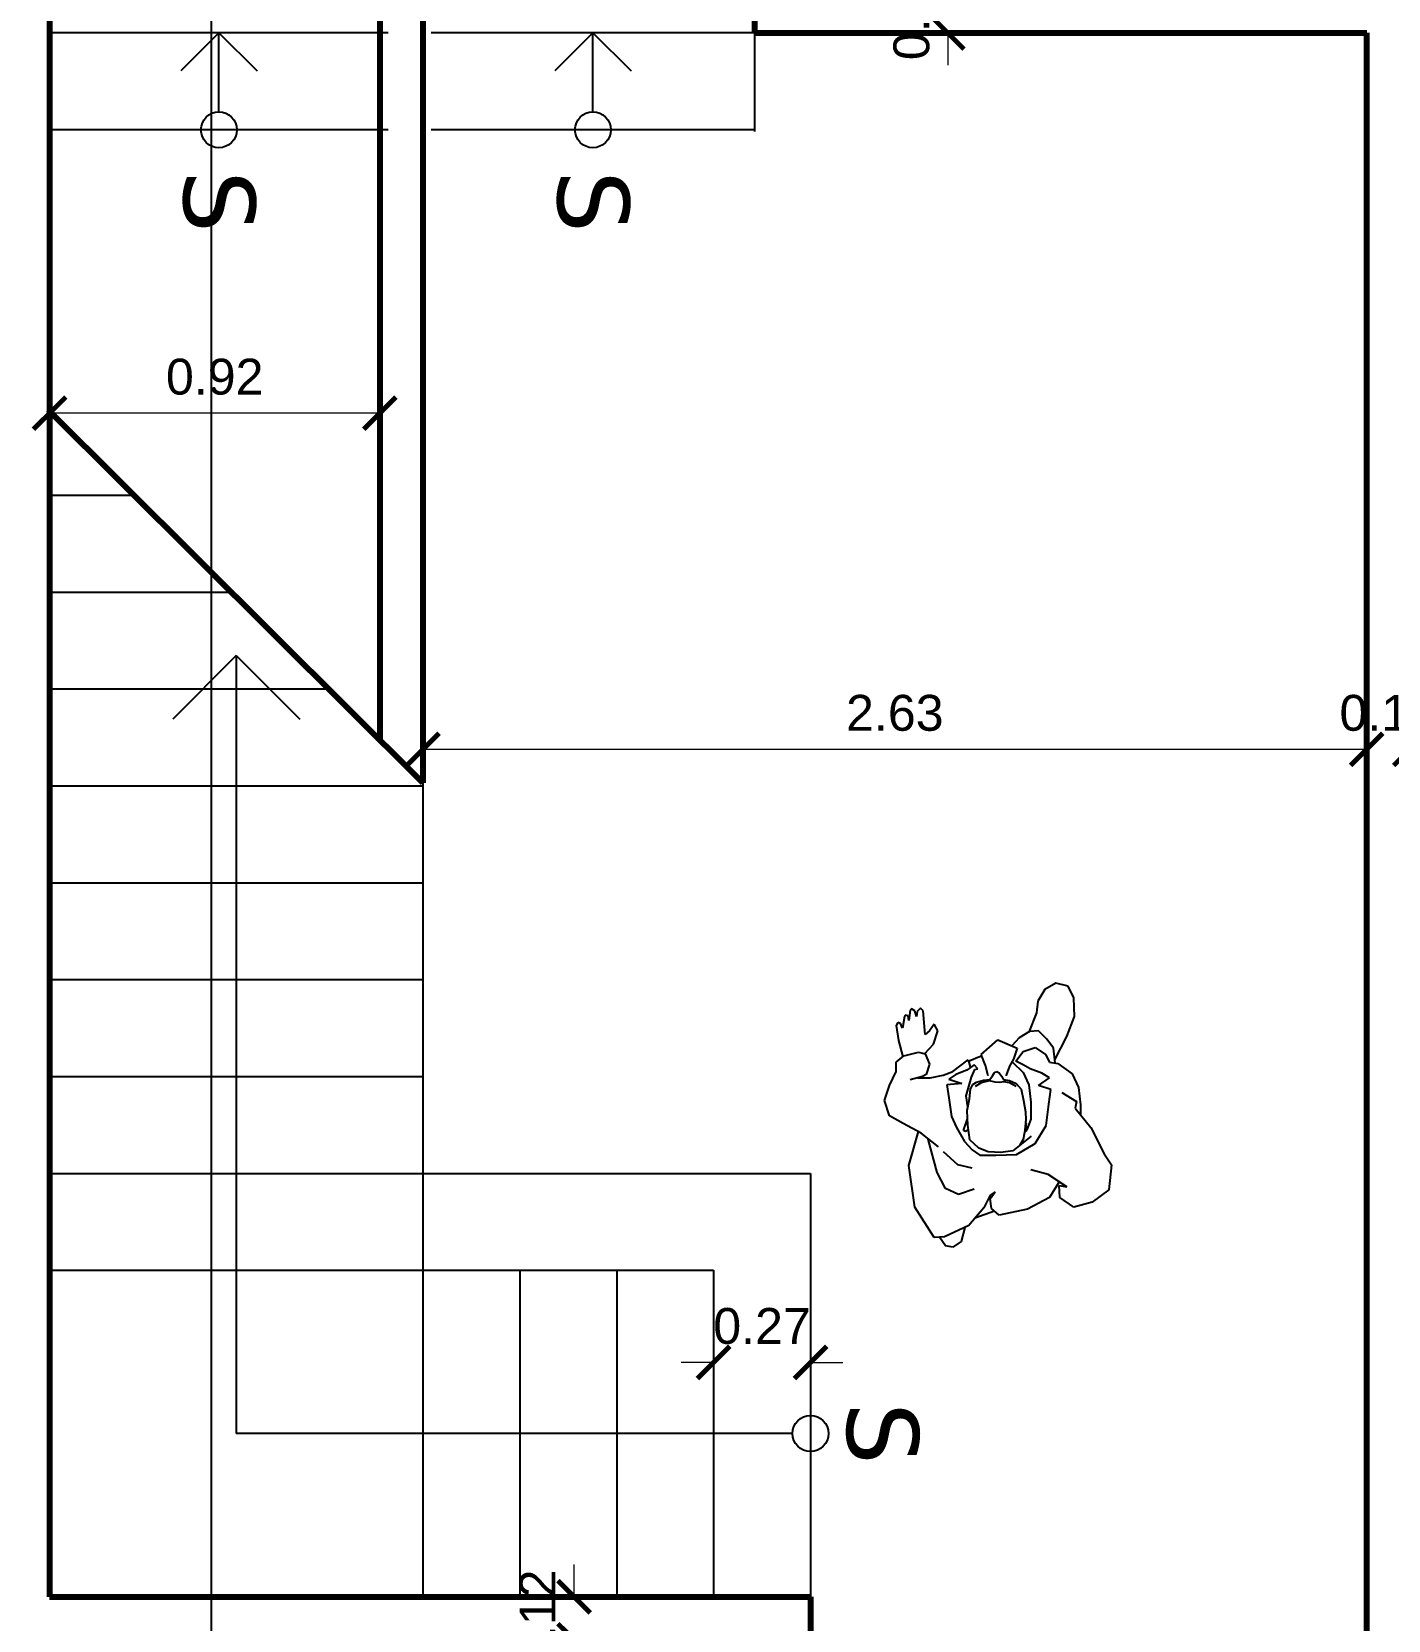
# Model space of a CAD drawing. Header units: inches. Extents: x 20.7 to 104.8, y 84.5 to 143.9.
# Drawn here: x 27.138 to 30.917, y 114.438 to 118.866 of the extents above; entities that cross this region are included whole.
import ezdxf

# ---------------------------------------------------------------- set-up
doc = ezdxf.new("R2010")
doc.units = ezdxf.units.IN
doc.header["$MEASUREMENT"] = 0
doc.linetypes.add('CONTINUA', pattern=[0])
for name, color, linetype in [('Cotas', 60, 'Continuous'), ('Flecha', 6, 'Continuous'), ('Gradas', 3, 'Continuous'), ('Linea de corte', 30, 'Continuous'), ('Personas', 241, 'Continuous')]:
    doc.layers.add(name, color=color, linetype=linetype)
doc.layers.add('Paredes', color=5, linetype='Continuous', lineweight=80)
doc.styles.get("Standard").update_dxf_attribs({"font": 'arial.ttf'})
doc.dimstyles.new('Cotas', dxfattribs={"dimtxt": 0.1, "dimasz": 0.09, "dimexe": 0.2, "dimexo": 0.4, "dimgap": 0.05, "dimtad": 1, "dimzin": 0, "dimdsep": 46, "dimtxsty": 'Standard', "dimblk": 'ARCHTICK', "dimcen": 0.09, "dimse1": 1, "dimse2": 1, "dimclrd": 60, "dimclre": 256, "dimadec": 0, "dimazin": 0, "dimtfac": 1, "dimtix": 1, "dimtofl": 0, "dimtmove": 1, "dimatfit": 3, "dimfxl": 0, "dimtolj": 1, "dimtzin": 0, "dimlwd": 9, "dimarcsym": 0})

# ---------------------------------------------------------------- blocks, each defined once
blk = doc.blocks.new('_ArchTick')
at = {"color": 0, "linetype": 'ByBlock', "const_width": 0.15}
blk.add_lwpolyline([(-0.5, -0.5), (0.5, 0.5)], dxfattribs=at)
blk = doc.blocks.new('*D375')
at = {"layer": 'Cotas', "color": 60, "linetype": 'CONTINUA', "lineweight": 9, "transparency": 16777216}
blk.add_line((28.1077, 117.8028), (27.1877, 117.8028), dxfattribs=at)
at = {"layer": 'Defpoints', "color": 0, "transparency": 16777216}
for p in [(27.1877, 117.8028), (27.1877, 117.7971), (28.1077, 117.7971)]:
    blk.add_point(p, dxfattribs=at)
at = {"layer": 'Cotas', "color": 60, "lineweight": 9, "transparency": 16777216, "xscale": 0.09, "yscale": 0.09, "zscale": 0.09, "rotation": 180}
blk.add_blockref('_ArchTick', (27.1877, 117.8028), dxfattribs=at)
at = {"layer": 'Cotas', "color": 60, "lineweight": 9, "transparency": 16777216, "xscale": 0.09, "yscale": 0.09, "zscale": 0.09}
blk.add_blockref('_ArchTick', (28.1077, 117.8028), dxfattribs=at)
at = {"layer": 'Cotas', "color": 0, "transparency": 16777216, "insert": (27.6477, 117.9038), "char_height": 0.1, "attachment_point": 5}
blk.add_mtext('\\A1;0.92', dxfattribs=at)
blk = doc.blocks.new('*D376')
at = {"layer": 'Cotas', "color": 60, "linetype": 'CONTINUA', "lineweight": 9, "transparency": 16777216}
blk.add_line((30.8574, 116.8657), (28.2277, 116.8657), dxfattribs=at)
at = {"layer": 'Defpoints', "color": 0, "transparency": 16777216}
for p in [(28.2277, 116.8657), (28.2277, 116.8657), (30.8574, 116.8657)]:
    blk.add_point(p, dxfattribs=at)
at = {"layer": 'Cotas', "color": 60, "lineweight": 9, "transparency": 16777216, "xscale": 0.09, "yscale": 0.09, "zscale": 0.09, "rotation": 180}
blk.add_blockref('_ArchTick', (28.2277, 116.8657), dxfattribs=at)
at = {"layer": 'Cotas', "color": 60, "lineweight": 9, "transparency": 16777216, "xscale": 0.09, "yscale": 0.09, "zscale": 0.09}
blk.add_blockref('_ArchTick', (30.8574, 116.8657), dxfattribs=at)
at = {"layer": 'Cotas', "color": 0, "transparency": 16777216, "insert": (29.5426, 116.9668), "char_height": 0.1, "attachment_point": 5}
blk.add_mtext('\\A1;2.63', dxfattribs=at)
blk = doc.blocks.new('*D272')
at = {"layer": 'Cotas', "color": 60, "linetype": 'CONTINUA', "lineweight": 9, "transparency": 16777216}
for p, q in [((29.0377, 115.1569), (28.9477, 115.1569)), ((29.3077, 115.1569), (29.3977, 115.1569))]:
    blk.add_line(p, q, dxfattribs=at)
at = {"layer": 'Defpoints', "color": 0, "transparency": 16777216}
for p in [(29.0377, 115.1569), (29.3077, 115.1569), (29.3077, 115.1569)]:
    blk.add_point(p, dxfattribs=at)
at = {"layer": 'Cotas', "color": 60, "lineweight": 9, "transparency": 16777216, "xscale": 0.09, "yscale": 0.09, "zscale": 0.09}
blk.add_blockref('_ArchTick', (29.0377, 115.1569), dxfattribs=at)
at = {"layer": 'Cotas', "color": 60, "lineweight": 9, "transparency": 16777216, "xscale": 0.09, "yscale": 0.09, "zscale": 0.09, "rotation": 180}
blk.add_blockref('_ArchTick', (29.3077, 115.1569), dxfattribs=at)
at = {"layer": 'Cotas', "color": 0, "transparency": 16777216, "insert": (29.1727, 115.258), "char_height": 0.1, "attachment_point": 5}
blk.add_mtext('\\A1;0.27', dxfattribs=at)
blk = doc.blocks.new('*D285')
at = {"layer": 'Cotas', "color": 60, "linetype": 'CONTINUA', "lineweight": 9, "transparency": 16777216}
for p, q in [((28.6488, 114.504), (28.6488, 114.594)), ((28.6488, 114.384), (28.6488, 114.294))]:
    blk.add_line(p, q, dxfattribs=at)
at = {"layer": 'Defpoints', "color": 0, "transparency": 16777216}
for p in [(28.6488, 114.504), (28.6488, 114.504), (28.6488, 114.384)]:
    blk.add_point(p, dxfattribs=at)
at = {"layer": 'Cotas', "color": 60, "lineweight": 9, "transparency": 16777216, "xscale": 0.09, "yscale": 0.09, "zscale": 0.09}
for p, rotation in [((28.6488, 114.504), 270), ((28.6488, 114.384), 90)]:
    blk.add_blockref('_ArchTick', p, dxfattribs=dict(at, rotation=rotation))
at = {"layer": 'Cotas', "color": 0, "transparency": 16777216, "insert": (28.5477, 114.444), "char_height": 0.1, "attachment_point": 5, "rotation": 90}
blk.add_mtext('\\A1;0.12', dxfattribs=at)
blk = doc.blocks.new('*D291')
at = {"layer": 'Cotas', "color": 60, "linetype": 'CONTINUA', "lineweight": 9, "transparency": 16777216}
for p, q in [((30.8574, 116.8657), (30.7674, 116.8657)), ((30.9774, 116.8657), (31.0674, 116.8657))]:
    blk.add_line(p, q, dxfattribs=at)
at = {"layer": 'Defpoints', "color": 0, "transparency": 16777216}
for p in [(30.8574, 116.8657), (30.9774, 116.8657), (30.9774, 116.8657)]:
    blk.add_point(p, dxfattribs=at)
at = {"layer": 'Cotas', "color": 60, "lineweight": 9, "transparency": 16777216, "xscale": 0.09, "yscale": 0.09, "zscale": 0.09}
blk.add_blockref('_ArchTick', (30.8574, 116.8657), dxfattribs=at)
at = {"layer": 'Cotas', "color": 60, "lineweight": 9, "transparency": 16777216, "xscale": 0.09, "yscale": 0.09, "zscale": 0.09, "rotation": 180}
blk.add_blockref('_ArchTick', (30.9774, 116.8657), dxfattribs=at)
at = {"layer": 'Cotas', "color": 0, "transparency": 16777216, "insert": (30.9174, 116.9668), "char_height": 0.1, "attachment_point": 5}
blk.add_mtext('\\A1;0.12', dxfattribs=at)
blk = doc.blocks.new('*D292')
at = {"layer": 'Cotas', "color": 60, "linetype": 'CONTINUA', "lineweight": 9, "transparency": 16777216}
for p, q in [((29.6903, 118.9825), (29.6903, 119.0725)), ((29.6903, 118.8625), (29.6903, 118.7725))]:
    blk.add_line(p, q, dxfattribs=at)
at = {"layer": 'Defpoints', "color": 0, "transparency": 16777216}
for p in [(29.6903, 118.9825), (29.6903, 118.8625), (29.6903, 118.8625)]:
    blk.add_point(p, dxfattribs=at)
at = {"layer": 'Cotas', "color": 60, "lineweight": 9, "transparency": 16777216, "xscale": 0.09, "yscale": 0.09, "zscale": 0.09}
for p, rotation in [((29.6903, 118.9825), 270), ((29.6903, 118.8625), 90)]:
    blk.add_blockref('_ArchTick', p, dxfattribs=dict(at, rotation=rotation))
at = {"layer": 'Cotas', "color": 0, "transparency": 16777216, "insert": (29.5893, 118.9225), "char_height": 0.1, "attachment_point": 5, "rotation": 90}
blk.add_mtext('\\A1;0.12', dxfattribs=at)
blk = doc.blocks.new('persona2')
at = {"layer": 'Personas', "color": 30, "linetype": 'ByBlock'}
for p, q in [((44.9762, 30.9105), (45.0493, 30.947)), ((45.0493, 30.947), (45.0801, 30.9681)), ((45.0801, 30.9681), (45.1494, 30.9605)), ((45.1494, 30.9605), (45.184, 30.9143)), ((44.9223, 30.8662), (44.9762, 30.9105)), ((45.184, 30.9143), (45.1975, 30.8624)), ((44.7972, 30.8182), (44.8261, 30.8585)), ((44.8261, 30.8585), (44.8646, 30.8759)), ((44.8646, 30.8759), (44.9127, 30.8816)), ((44.878, 30.8297), (44.9031, 30.8701)), ((44.9031, 30.8701), (44.9223, 30.8662)), ((44.9127, 30.8816), (44.9411, 30.8816)), ((45.1975, 30.8624), (45.1706, 30.8239)), ((44.7934, 30.7951), (44.7972, 30.8182)), ((45.1417, 30.8432), (45.1071, 30.7912)), ((45.1273, 30.8215), (45.1706, 30.7951)), ((45.1378, 30.822), (45.1417, 30.8432)), ((45.1706, 30.8239), (45.1378, 30.822)), ((44.7299, 30.7874), (44.7068, 30.7643)), ((44.7549, 30.8066), (44.7299, 30.7874)), ((44.753, 30.7547), (44.7722, 30.7836)), ((44.7959, 30.8105), (44.7549, 30.8066)), ((44.7722, 30.7836), (44.7934, 30.7951)), ((44.8242, 30.7739), (44.8126, 30.7413)), ((44.8376, 30.7951), (44.8242, 30.7739)), ((44.8588, 30.7643), (44.8376, 30.7951)), ((44.8703, 30.7989), (44.8588, 30.7643)), ((44.9108, 30.7932), (44.8703, 30.7989)), ((44.9704, 30.7855), (44.9108, 30.7932)), ((45.0205, 30.7547), (44.9704, 30.7855)), ((45.1071, 30.7912), (45.0936, 30.7432)), ((45.1706, 30.7951), (45.2033, 30.7336)), ((44.7068, 30.7643), (44.7087, 30.7393)), ((44.7087, 30.7393), (44.726, 30.7105)), ((44.7645, 30.722), (44.753, 30.7547)), ((44.8126, 30.7413), (44.8011, 30.722)), ((44.8222, 30.722), (44.8569, 30.7374)), ((44.8569, 30.7374), (44.905, 30.7432)), ((44.905, 30.7432), (44.9531, 30.7432)), ((44.9531, 30.7432), (44.9825, 30.7319)), ((45.0512, 30.7028), (45.0205, 30.7547)), ((45.2033, 30.7336), (45.2206, 30.6547)), ((44.726, 30.7105), (44.7487, 30.6903)), ((44.7914, 30.7009), (44.7645, 30.722)), ((44.8011, 30.722), (44.7914, 30.7009)), ((44.7931, 30.6907), (44.8222, 30.722)), ((45.0532, 30.6451), (45.0512, 30.7028)), ((45.0532, 30.6009), (45.0532, 30.6451)), ((45.1744, 30.6297), (45.1552, 30.6432)), ((45.1552, 30.6432), (45.1648, 30.6297)), ((45.2206, 30.6547), (45.2014, 30.6336)), ((45.2087, 30.6416), (45.229, 30.5874)), ((44.7799, 30.5951), (44.7762, 30.6062)), ((44.7914, 30.5693), (44.7799, 30.5951)), ((44.8126, 30.5951), (44.8011, 30.5855)), ((44.8145, 30.5874), (44.8126, 30.5951)), ((45.0378, 30.5797), (45.0532, 30.6009)), ((45.1648, 30.6297), (45.1994, 30.6124)), ((45.2014, 30.6336), (45.1744, 30.6297)), ((45.1994, 30.6124), (45.2495, 30.5701)), ((44.7876, 30.5682), (44.8068, 30.574)), ((44.8203, 30.5259), (44.7876, 30.5682)), ((44.8011, 30.5855), (44.8165, 30.5644)), ((44.8357, 30.5778), (44.8145, 30.5874)), ((44.8165, 30.5644), (44.828, 30.5336)), ((44.8877, 30.5624), (44.8357, 30.5778)), ((44.8415, 30.5144), (44.853, 30.5509)), ((44.853, 30.5509), (44.8569, 30.5086)), ((44.918, 30.5675), (44.8877, 30.5624)), ((44.9762, 30.5355), (45.0147, 30.5586)), ((45.0147, 30.5586), (45.0378, 30.5797)), ((45.0897, 30.5797), (45.0801, 30.5394)), ((45.1475, 30.5855), (45.1629, 30.5413)), ((45.2495, 30.5701), (45.2803, 30.5028)), ((44.8299, 30.499), (44.8203, 30.5259)), ((44.828, 30.5336), (44.8415, 30.5144)), ((44.8569, 30.5086), (44.8934, 30.5144)), ((44.8934, 30.5144), (44.9454, 30.5221)), ((44.9454, 30.5221), (44.9762, 30.5355)), ((45.0801, 30.5394), (45.0435, 30.5)), ((45.1455, 30.5048), (45.1013, 30.4817)), ((45.1629, 30.5413), (45.1455, 30.5048)), ((44.7703, 30.449), (44.7991, 30.4605)), ((44.7991, 30.4605), (44.828, 30.4509)), ((44.8376, 30.4624), (44.8299, 30.499)), ((44.8376, 30.4275), (44.8376, 30.4624)), ((45.0301, 30.4855), (44.9916, 30.4375)), ((45.1013, 30.4817), (45.0089, 30.4567)), ((45.2822, 30.474), (45.1975, 30.4201)), ((45.2803, 30.5028), (45.2822, 30.474)), ((44.7664, 30.4298), (44.7703, 30.449)), ((44.7761, 30.3894), (44.7664, 30.4298)), ((44.828, 30.4509), (44.8338, 30.4413)), ((44.8338, 30.4413), (44.8434, 30.4067)), ((44.9916, 30.4375), (44.9646, 30.3875)), ((45.082, 30.4028), (44.9875, 30.4298)), ((45.1975, 30.4201), (45.082, 30.4028)), ((44.7934, 30.3682), (44.7761, 30.3894)), ((44.9646, 30.3875), (44.9435, 30.349)), ((44.8203, 30.3682), (44.7934, 30.3682)), ((44.8588, 30.349), (44.8203, 30.3682)), ((44.9011, 30.3355), (44.8588, 30.349)), ((44.9435, 30.349), (44.9011, 30.3355))]:
    blk.add_line(p, q, dxfattribs=at)
at = {"layer": 'Personas', "color": 18, "linetype": 'ByBlock'}
for p, q in [((44.6144, 30.8624), (44.5817, 30.847)), ((44.6664, 30.8643), (44.6144, 30.8624)), ((44.7222, 30.8432), (44.6664, 30.8643)), ((44.5817, 30.847), (44.574, 30.8124)), ((44.787, 30.8097), (44.7222, 30.8432)), ((44.574, 30.8124), (44.5913, 30.7816)), ((44.5913, 30.7816), (44.624, 30.7624)), ((44.624, 30.7624), (44.6567, 30.7586)), ((44.6567, 30.7586), (44.7099, 30.7373)), ((45.2547, 30.5587), (45.2937, 30.549)), ((45.2937, 30.549), (45.3091, 30.5259)), ((45.3053, 30.5048), (45.2812, 30.4887)), ((45.3091, 30.5259), (45.3053, 30.5048))]:
    blk.add_line(p, q, dxfattribs=at)
at = {"layer": 'Personas', "linetype": 'ByBlock'}
for p, q in [((44.9004, 30.7229), (44.9321, 30.7284)), ((44.9321, 30.7284), (44.9546, 30.729)), ((44.9546, 30.729), (44.982, 30.7266)), ((44.9839, 30.7321), (44.9581, 30.7287)), ((44.965, 30.7296), (45.0094, 30.7217)), ((44.9875, 30.7278), (44.9839, 30.7321)), ((44.9857, 30.726), (44.9875, 30.7278)), ((45, 30.7437), (45.0411, 30.6931)), ((44.8432, 30.6724), (44.845, 30.684)), ((44.845, 30.684), (44.8536, 30.7023)), ((44.8536, 30.7023), (44.8694, 30.7156)), ((44.8694, 30.7156), (44.9004, 30.7229)), ((45.0094, 30.7217), (45.0253, 30.7126)), ((45.0411, 30.6931), (45.046, 30.6597)), ((44.8201, 30.6481), (44.8237, 30.6548)), ((44.8225, 30.642), (44.8201, 30.6481)), ((44.8322, 30.6359), (44.8225, 30.642)), ((44.8237, 30.6548), (44.8335, 30.6621)), ((44.8335, 30.6621), (44.8432, 30.667)), ((44.8432, 30.667), (44.8432, 30.6724)), ((45.046, 30.6597), (45.0442, 30.6238)), ((44.8426, 30.6292), (44.8322, 30.6359)), ((44.8438, 30.611), (44.8426, 30.6292)), ((44.8499, 30.5915), (44.8438, 30.611)), ((45.0338, 30.5982), (45.0107, 30.5727)), ((45.0442, 30.6238), (45.0338, 30.5982)), ((44.856, 30.5818), (44.8499, 30.5915)), ((44.8688, 30.5751), (44.856, 30.5818)), ((44.8956, 30.5721), (44.8688, 30.5751)), ((44.9285, 30.5654), (44.8956, 30.5721)), ((44.9693, 30.5672), (44.9285, 30.5654)), ((44.9839, 30.5556), (44.9515, 30.5664)), ((45.0107, 30.5727), (44.9693, 30.5672)), ((44.9827, 30.569), (44.9869, 30.5611)), ((44.9869, 30.5611), (44.9839, 30.5556)), ((44.7068, 30.4836), (44.6875, 30.474)), ((44.6875, 30.474), (44.7068, 30.4605)), ((44.7433, 30.4721), (44.7068, 30.4836)), ((44.7068, 30.4605), (44.7164, 30.449)), ((44.77, 30.4478), (44.7433, 30.4721)), ((44.651, 30.4432), (44.6433, 30.4355)), ((44.6433, 30.4355), (44.6529, 30.4259)), ((44.651, 30.4201), (44.6452, 30.4105)), ((44.7164, 30.449), (44.651, 30.4432)), ((44.6664, 30.424), (44.651, 30.4201)), ((44.6529, 30.4259), (44.6664, 30.424)), ((44.6452, 30.4105), (44.649, 30.4067)), ((44.649, 30.4067), (44.6779, 30.4028)), ((44.6644, 30.4009), (44.6625, 30.3932)), ((44.6625, 30.3932), (44.6664, 30.3913)), ((44.6779, 30.4028), (44.6644, 30.4009)), ((44.6664, 30.3913), (44.6991, 30.3855)), ((44.6856, 30.3798), (44.6837, 30.3721)), ((44.6837, 30.3721), (44.6914, 30.3682)), ((44.6991, 30.3855), (44.6856, 30.3798)), ((44.6914, 30.3682), (44.7337, 30.374)), ((44.7337, 30.374), (44.7786, 30.3862))]:
    blk.add_line(p, q, dxfattribs=at)
at = {"layer": 'Personas', "color": 5, "linetype": 'ByBlock'}
for p, q in [((44.7318, 30.6509), (44.7549, 30.7047)), ((44.7549, 30.7047), (44.7857, 30.6951)), ((44.7857, 30.6951), (44.8049, 30.6836)), ((44.8049, 30.6836), (44.8299, 30.674)), ((44.7722, 30.6047), (44.7318, 30.6509)), ((44.8299, 30.674), (44.8319, 30.674)), ((44.803, 30.6163), (44.7722, 30.6047)), ((44.8319, 30.624), (44.803, 30.6163))]:
    blk.add_line(p, q, dxfattribs=at)
at = {"layer": 'Personas', "color": 250, "linetype": 'ByBlock'}
for p, q in [((44.8517, 30.684), (44.8487, 30.6682)), ((44.8615, 30.7017), (44.8517, 30.684)), ((44.8499, 30.6439), (44.8456, 30.6274)), ((44.8487, 30.6682), (44.8505, 30.6566)), ((44.8505, 30.6566), (44.8499, 30.6439)), ((44.8456, 30.6274), (44.8517, 30.6049)), ((44.8517, 30.6049), (44.8615, 30.5879))]:
    blk.add_line(p, q, dxfattribs=at)

msp = doc.modelspace()

# ---------------------------------------------------------------- linework, layer by layer
at = {"layer": 'Flecha'}
for p, q in [((27.6594, 118.8625), (27.5533, 118.7565)), ((27.6594, 118.6425), (27.6594, 118.8625)), ((27.6594, 118.8625), (27.7655, 118.7565)), ((28.7015, 118.8625), (28.5954, 118.7565)), ((28.7015, 118.6425), (28.7015, 118.8625)), ((28.7015, 118.8625), (28.8076, 118.7565)), ((27.7077, 117.127), (27.531, 116.9503)), ((27.7077, 117.127), (27.7077, 114.959)), ((27.7077, 117.127), (27.8845, 116.9503)), ((29.2577, 114.959), (27.7077, 114.959))]:
    msp.add_line(p, q, dxfattribs=at)
for centre in [(27.6594, 118.5925), (27.6594, 118.5925), (28.7015, 118.5925), (28.7015, 118.5925), (28.7015, 118.5925), (29.3077, 114.959), (29.3077, 114.959)]:
    msp.add_circle(centre, 0.05, dxfattribs=at)
at = {"layer": 'Gradas'}
for p, q in [((28.1311, 118.8625), (27.1877, 118.8625)), ((29.152, 118.8625), (28.2511, 118.8625)), ((29.152, 118.8625), (29.152, 118.5882)), ((28.1311, 118.5925), (27.1877, 118.5925)), ((29.152, 118.5925), (28.2511, 118.5925)), ((27.1877, 117.574), (27.423, 117.574)), ((27.1877, 117.304), (27.694, 117.304)), ((27.1877, 117.034), (27.965, 117.034)), ((27.1877, 116.764), (28.2277, 116.764)), ((28.2277, 116.7723), (28.2277, 114.504)), ((27.1877, 116.494), (28.2277, 116.494)), ((27.1877, 116.224), (28.2277, 116.224)), ((27.1877, 115.954), (28.2277, 115.954)), ((27.1877, 115.684), (29.3077, 115.684)), ((29.3077, 115.684), (29.3077, 114.504)), ((27.1877, 115.414), (29.0377, 115.414)), ((28.4977, 115.414), (28.4977, 114.504)), ((28.7677, 115.414), (28.7677, 114.504)), ((29.0377, 115.414), (29.0377, 114.504))]:
    msp.add_line(p, q, dxfattribs=at)
at = {"layer": 'Linea de corte'}
msp.add_line((27.6377, 141.1711), (27.6377, 106.7211), dxfattribs=at)
at = {"layer": 'Paredes'}
for p, q in [((27.1877, 129.3831), (27.1877, 114.504)), ((29.152, 121.0352), (29.152, 118.8625)), ((28.1077, 119.0155), (28.1077, 116.8918)), ((28.2277, 119.0155), (28.2277, 116.7723)), ((29.152, 118.8625), (30.8574, 118.8625)), ((30.8574, 114.3322), (30.8574, 118.8625)), ((27.1838, 117.8123), (28.2277, 116.7723)), ((27.1877, 114.504), (29.3077, 114.504)), ((29.3077, 114.504), (29.3077, 114.384))]:
    msp.add_line(p, q, dxfattribs=at)

# ---------------------------------------------------------------- block references
at = {"layer": 'Personas', "rotation": 270}
msp.add_blockref('persona2', (-0.8214, 160.7877), dxfattribs=at)

# ---------------------------------------------------------------- texts
at = {"layer": 'Flecha', "char_height": 0.2, "width": 0.100333, "attachment_point": 5, "rotation": 270}
for insert in [(27.6594, 118.3925), (28.7015, 118.3925), (28.7015, 118.3925), (28.7015, 118.3925), (28.7015, 118.3925), (28.7015, 118.3925), (28.7015, 118.3925), (29.5077, 114.959)]:
    msp.add_mtext('{\\fVerdana|b0|i0|c0|p34;S}', dxfattribs=dict(at, insert=insert))

# ---------------------------------------------------------------- dimensions: what is measured, and where the dimension line sits
at = {"layer": 'Cotas'}
for base, p1, p2, picture, middle in [((29.6903, 118.8625), (29.6903, 118.9825), (29.6903, 118.8625), '*D292', (29.5893, 118.9225)), ((28.6488, 114.504), (28.6488, 114.384), (28.6488, 114.504), '*D285', (28.5477, 114.444))]:
    dim = msp.add_linear_dim(base=base, p1=p1, p2=p2, angle=270, dimstyle='Cotas', dxfattribs=at)
    dim.commit()
    dim.dimension.update_dxf_attribs({"geometry": picture, "text_midpoint": middle})
for base, p1, p2, picture, middle in [((27.1877, 117.8028), (28.1077, 117.7971), (27.1877, 117.7971), '*D375', (27.6477, 117.9038)), ((28.2277, 116.8657), (30.8574, 116.8657), (28.2277, 116.8657), '*D376', (29.5426, 116.9668)), ((30.9774, 116.8657), (30.8574, 116.8657), (30.9774, 116.8657), '*D291', (30.9174, 116.9668)), ((29.3077, 115.1569), (29.0377, 115.1569), (29.3077, 115.1569), '*D272', (29.1727, 115.258))]:
    dim = msp.add_linear_dim(base=base, p1=p1, p2=p2, dimstyle='Cotas', dxfattribs=at)
    dim.commit()
    dim.dimension.update_dxf_attribs({"geometry": picture, "text_midpoint": middle})

doc.saveas('drawing.dxf')
